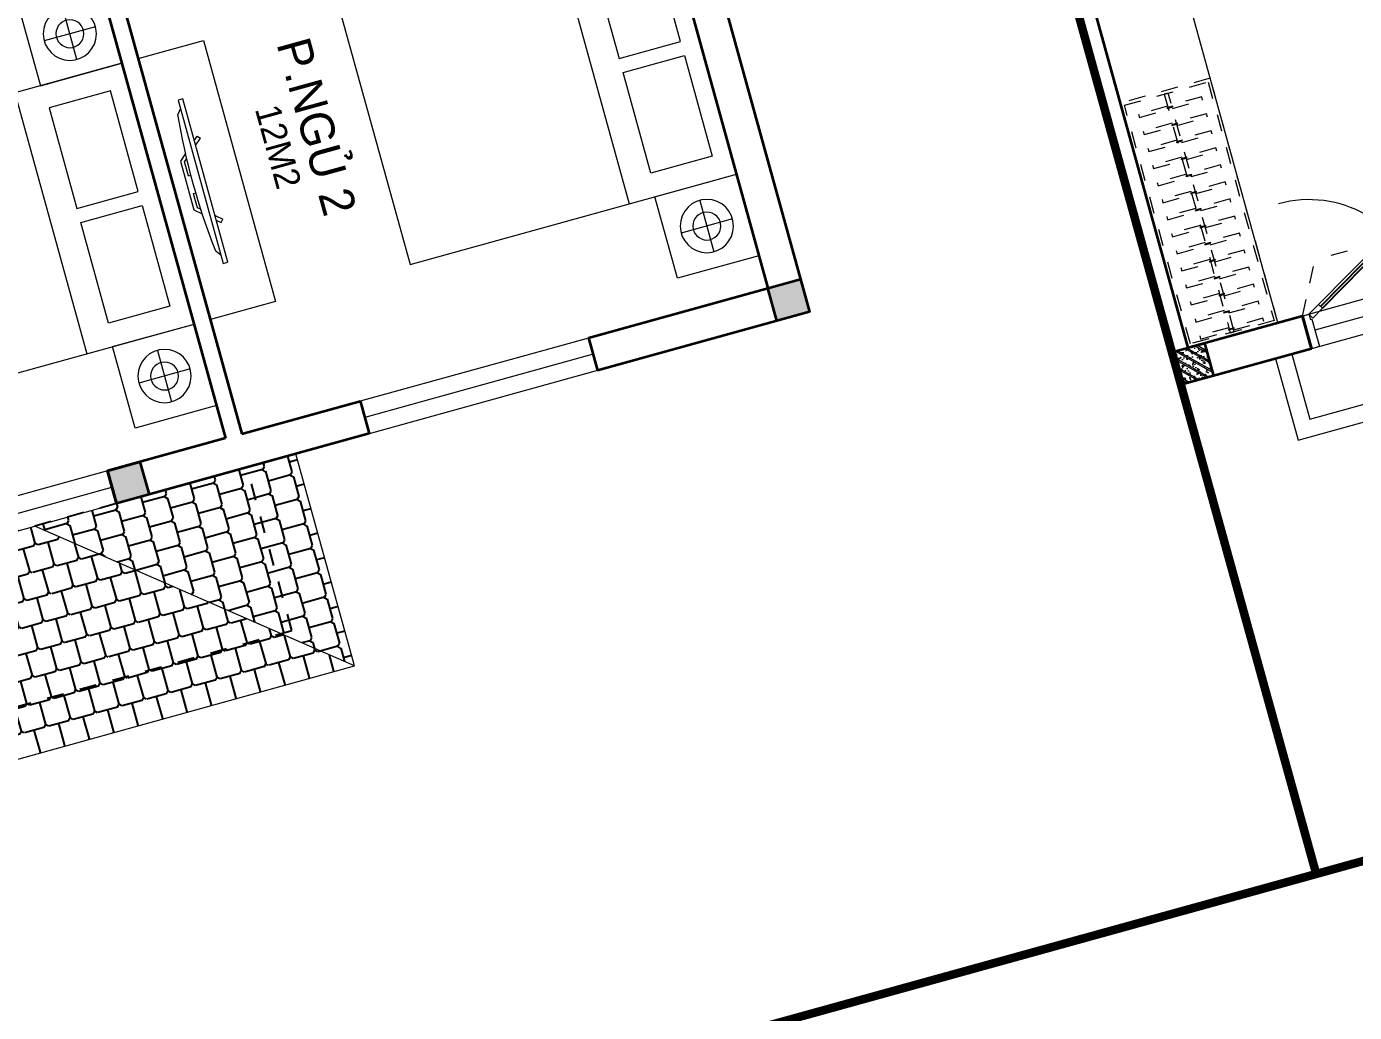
# Model space of a CAD drawing. Header units: metres. Extents: x 568332 to 569219, y 2065964 to 2066430.
# Drawn here: x 568450.14 to 568457.99, y 2066350.27 to 2066356.1 of the extents above; entities that cross this region are included whole.
import ezdxf

# ---------------------------------------------------------------- set-up
doc = ezdxf.new("R2010")
doc.units = ezdxf.units.M
for name, pattern in [('$AUDIT_BAD_LTYPE2', [0]), ('HIDDEN', [0.375, 0.25, -0.125]), ('HIDDEN2', [0.1875, 0.125, -0.0625]), ('X-5M-G-MB PHONGNGU$0$HIDDEN2', [0.1875, 0.125, -0.0625])]:
    doc.linetypes.add(name, pattern=pattern)
doc.layers.get('0').update_dxf_attribs({"linetype": 'CONTINUOUS'})
doc.layers.get('DEFPOINTS').update_dxf_attribs({"linetype": 'CONTINUOUS'})
for name, color, linetype, lineweight in [('-CONCRETE', 1, 'CONTINUOUS', 35), ('-DIM', 9, 'CONTINUOUS', 13), ('-DOOR', 137, 'CONTINUOUS', 9), ('-FURNITURE', 46, 'CONTINUOUS', 9), ('-HATCH', 8, 'CONTINUOUS', 5), ('-LINE1', 7, 'CONTINUOUS', 18), ('-LINE2', 252, 'CONTINUOUS', 9), ('-STEEL1', 1, 'CONTINUOUS', 35), ('-TEXT', 7, 'CONTINUOUS', 15), ('-WALL', 4, 'CONTINUOUS', 35), ('TEXT25', 2, 'CONTINUOUS', 13)]:
    doc.layers.add(name, color=color, linetype=linetype, lineweight=lineweight)
for name, color, linetype in [('-RANH GIOI LO DAT', 12, 'CONTINUOUS'), ('13. NET HATCH', 252, 'CONTINUOUS'), ('APOLIC', 7, 'CONTINUOUS')]:
    doc.layers.add(name, color=color, linetype=linetype)
doc.styles.add('T1', font='', dxfattribs={"height": 200})
doc.styles.add('vnavanth', font='', dxfattribs={"width": 0.8})
doc.styles.get('T1').set_extended_font_data('VNgeometric Light')
doc.styles.get('vnavanth').set_extended_font_data('.VnAvantH')

# ---------------------------------------------------------------- blocks, each defined once
blk = doc.blocks.new('A$C4D045CFB')
at = {"layer": '13. NET HATCH'}
h = blk.add_hatch(dxfattribs=at)
h.set_pattern_fill('MAIGO-12', color=256, scale=300, angle=180)
h.set_pattern_definition([(180, (-90, 1.102182119232618e-14), (-75.00000000000001, -150), [120, -30, 120, -30]), (270, (-75, -14.99999999999999), (74.99999999999997, -150), [135, -165]), (225, (-60, 7.34788079488412e-15), (-75.00000000142688, -150.0000000028537), [21.213203436, -403.0508652]), (315, (-90, 1.102182119232618e-14), (75.00000000142684, -150.0000000028537), [21.213203436, -403.0508652])])
h.paths.add_polyline_path([(1299.999119955668, 6100.494044825784), (1299.953723877203, 5215.284894083044), (1299.999119955668, 5229.592269479996), (1299.999119955668, 4500.000660992693), (-0.0008800443320069462, 6100.494044825784)])
h = blk.add_hatch(dxfattribs=at)
h.set_pattern_fill('MAIGO-12', color=256, scale=300, angle=270)
h.set_pattern_definition([(270, (-1.653273178848927e-14, -90), (150, -75.00000000000003), [120, -30, 120, -30]), (0, (14.99999999999999, -75), (150, 74.99999999999996), [135, -165]), (315, (-1.102182119232618e-14, -60), (150.0000000028537, -75.0000000014269), [21.213203436, -403.0508652]), (45, (-1.653273178848927e-14, -90), (150.0000000028537, 75.00000000142683), [21.213203436, -403.0508652])])
h.paths.add_polyline_path([(-0.0008800443320069462, 6100.494044825784), (1299.999119955668, 4500.000660992693), (1299.999119955668, 1300.000660992693), (-0.0008800443320069462, 0.000660992693156004)])
h = blk.add_hatch(dxfattribs=at)
h.set_pattern_fill('MAIGO-12', color=256, scale=300)
h.set_pattern_definition([(0, (90, 0), (75, 150), [120, -30, 120, -30]), (90, (75, 15), (-74.99999999999999, 150), [135, -165]), (45, (60, 0), (75.00000000142687, 150.0000000028537), [21.213203436, -403.0508652]), (135, (90, 0), (-75.00000000142686, 150.0000000028537), [21.213203436, -403.0508652])])
h.paths.add_polyline_path([(1299.999119955668, 1300.000660992693), (1299.999119955668, 0.000660992693156004), (-0.0008800443320069462, 0.000660992693156004)])
at = {"layer": '-LINE1'}
for p, q in [((-0.0008800443320069462, 0.000660992693156004), (-0.0008800443320069462, 6100.494044825784)), ((-0.0008800443320069462, 6100.494044825784), (1299.999119955668, 6100.494044825784)), ((-0.0008800443320069462, 6100.494044825784), (1299.999119955668, 4500.000660992693)), ((-0.0008800443320069462, 0.000660992693156004), (1299.999119955668, 1300.000660992693)), ((1299.999119955668, 0.000660992693156004), (-0.0008800443320069462, 0.000660992693156004))]:
    blk.add_line(p, q, dxfattribs=at)
at = {"layer": 'DEFPOINTS', "linetype": 'HIDDEN', "ltscale": 5}
blk.add_lwpolyline([(1299.999119955668, 300.0006609926932), (299.999119955668, 300.0006609926932), (299.999119955668, 5800.494044825784), (1299.999119955668, 5800.494044825784)], close=True, dxfattribs=at)
blk = doc.blocks.new('G1600')
for p, q in [((137477.0741823114, -212827.2147267315), (139077.0741823114, -212827.2147267327)), ((137227.6935681712, -213391.7193460799), (137227.6935681718, -213076.8871672568)), ((139326.4547964507, -213391.7193460799), (139326.4547964501, -213076.8871672568)), ((137385.1096575831, -213234.3032566686), (137070.2774787599, -213234.3032566681)), ((139169.0387070388, -213234.3032566686), (139483.870885862, -213234.3032566681))]:
    blk.add_line(p, q)
blk.add_lwpolyline([(137477.074182311, -213484.2147267315), (137477.0741823123, -211484.2147267315), (139077.0741823123, -211484.2147267327), (139077.074182311, -213484.2147267327), (137477.074182311, -213484.2147267315)])
for points in [[(136977.074182316, -213484.2147267311), (136977.0741823163, -212984.3917867657), (137477.0741823113, -212984.3917867661), (137477.074182311, -213484.2147267315)], [(137617.074182311, -213375.2147267316), (137617.0741823112, -212998.7147267316), (138234.5741823112, -212998.714726732), (138234.574182311, -213375.214726732)], [(138937.074182311, -213375.2147267325), (138937.0741823112, -212998.7147267325), (138319.5741823112, -212998.7147267321), (138319.574182311, -213375.2147267321)], [(139577.0741823059, -213484.2147267331), (139577.0741823062, -212984.3917867677), (139077.0741823113, -212984.3917867673), (139077.074182311, -213484.2147267327)]]:
    blk.add_lwpolyline(points, close=True)
for centre, radius in [((137227.6935681715, -213234.3032566684), 157.4160894116067), ((139326.4547964504, -213234.3032566684), 157.4160894116067), ((137227.6935681715, -213234.3032566684), 82.41608941160666), ((139326.4547964504, -213234.3032566684), 82.41608941160666)]:
    blk.add_circle(centre, radius)
blk = doc.blocks.new('XR.MB.LM123$0$tvi 1')
blk.add_lwpolyline([(28.54445810673496, -2.291926648467779e-10), (28.54445810673496, -999.9999999999964), (-7.275957614183426e-12, -1000), (0, 0)], close=True)
for points in [[(28.54445810680045, -50.31958968611434), (52.37372755713295, -80.86315460130209)], [(-24.09820395050338, -235.5599978379832), (-39.09879504836863, -251.7939635238108)], [(0, -284.7849796677438), (-39.09879504836863, -251.7939635238108)], [(0, -255.9952397129928), (-24.09820395050338, -235.5599978379832)], [(69.66229681991535, -315.0836646851385), (111.1934016081432, -350.2927865858655), (111.193401608034, -649.712917566063), (69.68611289083492, -684.9110379843005)], [(89.09002233762294, -445.7449799550195), (89.09002233762294, -359.9578938602899), (70.91298945683957, -344.6203678706661)], [(89.09002233762294, -445.7449799550195), (73.49991829216015, -445.7449799550232)], [(89.09002233768115, -554.2550200447404), (89.09002233773936, -640.0421061392371), (70.91298945678864, -655.3796321293303)], [(89.09002233768115, -554.2550200447404), (73.49991829216015, -554.2550200447404)], [(0, -715.2150203320198), (-39.09879504836863, -748.2060364759491)], [(-24.09820395050338, -764.4400021620095), (-39.09879504836863, -748.2060364759491)], [(0, -744.004760287), (-24.09820395050338, -764.4400021620095)], [(28.54445810674224, -949.680410313882), (52.37372755713295, -919.1368453984578)]]:
    blk.add_lwpolyline(points)
blk.add_arc((-4025.16618952866, -499.9999999999964), 4099.025185406737, 354.1310878512652, 5.868912148527433)
blk = doc.blocks.new('A$C5C575821')
at = {"layer": '-CONCRETE'}
h = blk.add_hatch(color=256, dxfattribs=at)
h.dxf.hatch_style = 1
h.paths.add_polyline_path([(-0.00237559899687767, 200.0000000000146), (-0.00237559899687767, 1.455191522836685e-11), (199.9976244010031, 1.455191522836685e-11), (199.9976244010031, 200.0000000000146)])
blk.add_lwpolyline([(-0.00237559899687767, 1.455191522836685e-11), (199.9976244010031, 1.455191522836685e-11), (199.9976244010031, 200.0000000000146), (-0.00237559899687767, 200.0000000000146)], close=True, dxfattribs=at)
blk = doc.blocks.new('M41-T3')
at = {"layer": '-DOOR'}
for p, q in [((201065.3363366995, -1618964.970081508), (201065.3556345199, -1620364.970081508)), ((201164.8703935537, -1618964.970081508), (201164.889691374, -1620364.970081508)), ((201265.120333966, -1618964.970081508), (201265.1396317863, -1620364.970081508))]:
    blk.add_line(p, q, dxfattribs=at)
blk.add_lwpolyline([(201264.7348676089, -1621914.925159686), (201064.7348676088, -1621914.925159686), (201064.7348676088, -1623314.925159686), (201264.7348676089, -1623314.925159686)], close=True, dxfattribs=at)
blk.add_lwpolyline([(201164.7348676089, -1623314.925159686), (201164.7348676089, -1621914.925159686)], dxfattribs=at)
at = {"layer": '-FURNITURE'}
blk.add_lwpolyline([(198764.7348676149, -1620689.842476995), (200364.7348676149, -1620689.842477503), (200364.7348675448, -1621089.84307046), (198764.7348675448, -1621089.843069952)], close=True, dxfattribs=at)
at = {"layer": '-RANH GIOI LO DAT', "linetype": 'HIDDEN', "ltscale": 10, "const_width": 50.00000000000001}
blk.add_lwpolyline([(194264.7348678112, -1615664.928446054), (194264.7348673344, -1633604.640497446), (200264.8498737812, -1633563.943802118), (205264.7348668575, -1628530.031318903), (205264.7348670959, -1615664.928446054)], close=True, dxfattribs=at)
at = {"layer": '-WALL'}
for p, q in [((195884.734867555, -1617664.925159666), (201264.7348676089, -1617664.92515971)), ((201264.7348676089, -1617664.92515971), (201264.7362454054, -1618964.9251597)), ((196164.8113942572, -1617864.925159693), (201064.7348676088, -1617864.925159693)), ((201064.7362454053, -1618964.9251597), (201064.7348676088, -1617864.925159693)), ((201064.6803775299, -1618964.9251597), (201264.7362454054, -1618964.9251597)), ((201064.0854368369, -1620364.9251597), (201264.7362454054, -1620364.9251597)), ((201064.7348676088, -1621089.843070011), (201064.7362454053, -1620364.9251597)), ((201264.7362454054, -1620364.9251597), (201264.7348676089, -1621914.925159686)), ((197364.81128357, -1621089.843070011), (201064.7348676088, -1621089.843070011)), ((197364.81128357, -1621189.843070011), (201064.7348676088, -1621189.843070011)), ((201064.7348676088, -1621189.843070011), (201064.7348676088, -1621914.925159686))]:
    blk.add_line(p, q, dxfattribs=at)
blk.add_lwpolyline([(201064.7348676088, -1621914.925159686), (201264.7348676089, -1621914.925159686)], dxfattribs=at)
at = {"layer": '-FURNITURE', "xscale": -1, "rotation": 180}
for p in [(61287.66068530266, -1831349.139886425), (61287.66068530278, -1834674.057924987)]:
    blk.add_blockref('G1600', p, dxfattribs=at)
at = {"layer": '-FURNITURE', "extrusion": (0, 0, -1), "rotation": 269.9963102775856}
blk.add_blockref('XR.MB.LM123$0$tvi 1', (-199064.7248558585, -1620899.59965269), dxfattribs=at)
at = {"layer": '-WALL', "xscale": -1}
for name, p in [('A$C5C575821', (201264.7324919738, -1617864.925159898)), ('A$C4D045CFB', (202564.7339875646, -1626915.414249428)), ('A$C5C575821', (201264.7324919738, -1621914.925159686))]:
    blk.add_blockref(name, p, dxfattribs=at)
at = {"layer": '-TEXT', "color": 2, "style": 'vnavanth'}
blk.add_text('p.ngñ 2', height=199.9591899200177, dxfattribs=at).set_placement((198897.6037941978, -1620279.692813926))
at = {"layer": 'TEXT25', "style": 'T1'}
blk.add_text('12M2', height=150, rotation=359.9999999866598, dxfattribs=at).set_placement((199235.0913295377, -1620505.279377835))
blk = doc.blocks.new('*U189')
at = {"linetype": 'X-5M-G-MB PHONGNGU$0$HIDDEN2'}
for points in [[(0, 600.0000000004657), (0, 0), (1636.196318366162, -5.568266151489479e-10), (1636.196318366162, 599.9999999999088)], [(1616.196318366162, 579.9996613718355), (1616.196318366162, 19.99966137183562), (20, 20.00000000046566), (20, 580.0000000004657)], [(1616.196318366162, 286.6991212949177), (1616.196318366162, 313.0991212948245), (20, 313.0991212953813), (19.99999859370291, 286.6991212952417)], [(113.7817614636733, 319.1750910408318), (109.4317788550979, 319.1750910408318), (109.4317788550979, 280.441767644881), (113.7817614636733, 280.441767644881)], [(227.7817614636733, 319.1750910407849), (223.4317788550979, 319.1750910407849), (223.4317788550979, 280.4417676448341), (227.7817614636733, 280.4417676448341)], [(341.7817614636733, 319.175091040738), (337.4317788550979, 319.175091040738), (337.4317788550979, 280.4417676447872), (341.7817614636733, 280.4417676447872)], [(455.7817614636733, 319.1750910406911), (451.4317788550979, 319.1750910406911), (451.4317788550979, 280.4417676447403), (455.7817614636733, 280.4417676447403)], [(569.7817614636733, 319.1750910406442), (565.431778855098, 319.1750910406442), (565.431778855098, 280.4417676446934), (569.7817614636733, 280.4417676446934)], [(683.7817614636733, 319.1750910405973), (679.431778855098, 319.1750910405973), (679.431778855098, 280.4417676446465), (683.7817614636733, 280.4417676446465)], [(797.7817614636733, 319.1750910405504), (793.431778855098, 319.1750910405504), (793.431778855098, 280.4417676445996), (797.7817614636733, 280.4417676445996)], [(911.7817614636733, 319.1750910405035), (907.431778855098, 319.1750910405035), (907.431778855098, 280.4417676445527), (911.7817614636733, 280.4417676445527)], [(1025.781761463673, 319.1750910404566), (1021.431778855098, 319.1750910404566), (1021.431778855098, 280.4417676445057), (1025.781761463673, 280.4417676445057)], [(1139.781761463673, 319.1750910404097), (1135.431778855098, 319.1750910404097), (1135.431778855098, 280.4417676444588), (1139.781761463673, 280.4417676444588)], [(1253.781761463673, 319.1750910403628), (1249.431778855098, 319.1750910403628), (1249.431778855098, 280.4417676444119), (1253.781761463673, 280.4417676444119)], [(1367.781761463673, 319.1750910403159), (1363.431778855098, 319.1750910403159), (1363.431778855098, 280.441767644365), (1367.781761463673, 280.441767644365)], [(1481.781761463673, 319.175091040269), (1477.431778855098, 319.175091040269), (1477.431778855098, 280.4417676443181), (1481.781761463673, 280.4417676443181)], [(1595.781761463673, 319.175091040222), (1591.431778855098, 319.175091040222), (1591.431778855098, 280.4417676442712), (1595.781761463673, 280.4417676442712)]]:
    blk.add_lwpolyline(points, close=True, dxfattribs=at)
for points in [[(122.2409142897814, 313.1103512093413), (122.2409142897814, 515.2497102723445), (100.1765458012815, 515.2497102723445), (100.1765458012815, 313.1103512093413)], [(236.2409142897814, 313.1103512092944), (236.2409142897814, 515.2497102722975), (214.1765458012815, 515.2497102722975), (214.1765458012815, 313.1103512092944)], [(350.2409142897814, 313.1103512092475), (350.2409142897814, 515.2497102722507), (328.1765458012815, 515.2497102722507), (328.1765458012815, 313.1103512092475)], [(464.2409142897814, 313.1103512092006), (464.2409142897814, 515.2497102722037), (442.1765458012815, 515.2497102722037), (442.1765458012815, 313.1103512092006)], [(578.2409142897814, 313.1103512091537), (578.2409142897814, 515.2497102721569), (556.1765458012815, 515.2497102721569), (556.1765458012815, 313.1103512091537)], [(692.2409142897814, 313.1103512091068), (692.2409142897814, 515.24971027211), (670.1765458012815, 515.24971027211), (670.1765458012815, 313.1103512091068)], [(806.2409142897814, 313.1103512090599), (806.2409142897814, 515.249710272063), (784.1765458012815, 515.249710272063), (784.1765458012815, 313.1103512090599)], [(920.2409142897814, 313.110351209013), (920.2409142897814, 515.2497102720162), (898.1765458012815, 515.2497102720162), (898.1765458012815, 313.110351209013)], [(1034.240914289781, 313.1103512089661), (1034.240914289781, 515.2497102719692), (1012.176545801281, 515.2497102719692), (1012.176545801281, 313.1103512089661)], [(1148.240914289781, 313.1103512089192), (1148.240914289781, 515.2497102719224), (1126.176545801281, 515.2497102719224), (1126.176545801281, 313.1103512089192)], [(1262.240914289781, 313.1103512088723), (1262.240914289781, 515.2497102718754), (1240.176545801281, 515.2497102718754), (1240.176545801281, 313.1103512088723)], [(1376.240914289781, 313.1103512088254), (1376.240914289781, 515.2497102718285), (1354.176545801281, 515.2497102718285), (1354.176545801281, 313.1103512088254)], [(1490.240914289781, 313.1103512087785), (1490.240914289781, 515.2497102717816), (1468.176545801281, 515.2497102717816), (1468.176545801281, 313.1103512087785)], [(1604.240914289781, 313.1103512087315), (1604.240914289781, 515.2497102717347), (1582.176545801281, 515.2497102717347), (1582.176545801281, 313.1103512087315)], [(100.1765458012815, 286.7103512094345), (100.1765458012815, 92.0852110228024), (122.2409142897814, 92.0852110228024), (122.2409142897814, 286.7103512094345)], [(214.1765458012815, 286.7103512093876), (214.1765458012815, 92.08521102275549), (236.2409142897814, 92.08521102275549), (236.2409142897814, 286.7103512093876)], [(328.1765458012815, 286.7103512093407), (328.1765458012815, 92.08521102270858), (350.2409142897814, 92.08521102270858), (350.2409142897814, 286.7103512093407)], [(442.1765458012815, 286.7103512092938), (442.1765458012815, 92.08521102266168), (464.2409142897814, 92.08521102266168), (464.2409142897814, 286.7103512092938)], [(556.1765458012815, 286.7103512092469), (556.1765458012815, 92.08521102261477), (578.2409142897814, 92.08521102261477), (578.2409142897814, 286.7103512092469)], [(670.1765458012815, 286.7103512092), (670.1765458012815, 92.08521102256786), (692.2409142897814, 92.08521102256786), (692.2409142897814, 286.7103512092)], [(784.1765458012815, 286.7103512091531), (784.1765458012815, 92.08521102252095), (806.2409142897814, 92.08521102252095), (806.2409142897814, 286.7103512091531)], [(898.1765458012815, 286.7103512091062), (898.1765458012815, 92.08521102247404), (920.2409142897814, 92.08521102247404), (920.2409142897814, 286.7103512091062)], [(1012.176545801281, 286.7103512090592), (1012.176545801281, 92.08521102242715), (1034.240914289781, 92.08521102242715), (1034.240914289781, 286.7103512090592)], [(1126.176545801281, 286.7103512090123), (1126.176545801281, 92.08521102238024), (1148.240914289781, 92.08521102238024), (1148.240914289781, 286.7103512090123)], [(1240.176545801281, 286.7103512089654), (1240.176545801281, 92.08521102233333), (1262.240914289781, 92.08521102233333), (1262.240914289781, 286.7103512089654)], [(1354.176545801281, 286.7103512089186), (1354.176545801281, 92.08521102228642), (1376.240914289781, 92.08521102228642), (1376.240914289781, 286.7103512089186)], [(1468.176545801281, 286.7103512088717), (1468.176545801281, 92.0852110222395), (1490.240914289781, 92.0852110222395), (1490.240914289781, 286.7103512088717)], [(1582.176545801281, 286.7103512088247), (1582.176545801281, 92.0852110221926), (1604.240914289781, 92.0852110221926), (1604.240914289781, 286.7103512088247)]]:
    blk.add_lwpolyline(points, dxfattribs=at)
blk = doc.blocks.new('*U158')
at = {"ltscale": 0.3}
for points in [[(883.1181818181984, 0, 0.4142135623730951), (50, 833.1181818181983, 0.4142135623730951)], [(883.1181818181987, 0, -0.4142135623730951), (1672, 788.8818181818017, -0.4142135623730951)]]:
    blk.add_lwpolyline(points, format="xyb", dxfattribs=at)
for points in [[(579.4118712052259, 338.2993408026529), (726.3065162308206, 423.1090036506945), (740.4414600388276, 398.6265628130954), (715.9590192012537, 384.491619005103), (704.651064154851, 404.0775716751773), (582.2388599668302, 333.4028526351281)], [(0, 0), (50, 0), (50, -40), (60, -40), (60, -245.9999999543969), (0, -245.9999999543969)], [(1722, 0), (1672, 0), (1672, -40), (1662, -40), (1662, -245.9999999543969), (1722, -245.9999999543969)]]:
    blk.add_lwpolyline(points, close=True)
for points in [[(684.8989694308187, 366.5590909090992), (704.8989694308187, 331.9180747577217), (791.5015098092625, 381.9180747577217), (771.5015098092625, 416.5590909090993), (684.8989694308187, 366.5590909090992)], [(1075.410845249347, 344.4409090909007), (1055.410845249347, 309.7998929395233), (968.8083048709033, 359.7998929395233), (988.8083048709033, 394.4409090909007), (1075.410845249347, 344.4409090909007)], [(687.4155762849338, 368.012054553767), (136.6025403784439, 50.00000000000001)], [(1072.894238395232, 345.8938727355685), (1585.397459621556, 50)], [(136.6025403784439, 50.00000000000001), (156.6025403784439, 15.35898384862247), (70, -34.64101615137755), (50, 0), (136.6025403784439, 50.00000000000001)], [(1585.397459621556, 50), (1565.397459621556, 15.35898384862253), (1652, -34.64101615137747), (1672, 0), (1585.397459621556, 50)]]:
    blk.add_lwpolyline(points)
at = {"layer": 'APOLIC', "linetype": '$AUDIT_BAD_LTYPE2'}
for p, q in [((146.6025403784439, 32.67949192431124), (694.8989694308187, 349.2385828334104)), ((704.8989694308187, 331.9180747577217), (156.6025403784439, 15.35898384862247)), ((1055.410845249347, 309.7998929395233), (1565.397459621556, 15.35898384862253)), ((1575.397459621556, 32.67949192431115), (1065.410845249347, 327.1204010152119))]:
    blk.add_line(p, q, dxfattribs=at)
blk = doc.blocks.new('18x35')
at = {"layer": '-HATCH'}
h = blk.add_hatch(dxfattribs=at)
h.set_pattern_fill('CHAU-01', color=256, scale=10, angle=-1.272221872585407e-14, pattern_type=2)
h.set_pattern_definition([(49.99999999999999, (0, 0), (71.72601826007535, -6.275213498259527), [7.5, -82.5]), (355, (0, 0), (-13.87513336129999, 75.21921337000119), [6, -66]), (100.4514, (5.977167999997619, -0.5229339999999638), (57.85093817140217, 68.94395420609534), [6.374019000000001, -70.1142112]), (46.18419999999998, (0, 20), (106.7241048625644, -16.55190143290183), [11.25, -123.75]), (96.63559999999998, (8.89367449999554, 18.62066930000003), (93.46627055487036, 97.41178709004416), [9.561028799999994, -105.1713]), (351.1842, (0, 20), (93.46619451336275, 97.41186009253245), [9, -99]), (20.99999999999998, (10, 15), (59.69070521184616, -40.2618890665339), [7.5, -82.5]), (326.0000000000001, (10, 15), (24.33153319215819, 72.5150045046853), [6, -66]), (71.45139999999999, (14.97422329999972, 11.64483940000002), (84.022262858149, 32.25304967099522), [6.374019000000001, -70.1142112]), (37.49999999999998, (0, 0), (1.215985531729074, 33.28938538313115), [0, -65.19999999999999, 0, -67, 0, -66.25]), (7.499999999999987, (0, 0), (26.30695374421487, 39.44117118823602), [0, -38.2, 0, -63.7, 0, -25.25]), (327.5, (-22.30000000000291, 0), (53.3822436172409, -2.255487173437988), [0, -25, 0, -78, 0, -103.5]), (317.5, (-32.30000000000291, 0), (58.31861693423862, 10.01049823323176), [0, -32.5, 0, -51.8, 0, -73.5]), (44.99999999999999, (0, 0), (-30.05203820042826, 30.05203820042828), []), (44.99999999999999, (0, 12.25), (-30.05203820042826, 30.05203820042828), [])])
h.paths.add_polyline_path([(96508.03118051568, 47993.04977023201), (96508.03118051568, 47793.04977023201), (96708.03118051568, 47793.04977023201), (96708.03118051568, 47993.04977023201)])
at = {"layer": '-STEEL1'}
blk.add_lwpolyline([(96508.03118051568, 47793.04977023201), (96708.03118051568, 47793.04977023201), (96708.03118051568, 47993.04977023201), (96508.03118051568, 47993.04977023201)], close=True, dxfattribs=at)
blk = doc.blocks.new('M1-T3')
at = {"layer": '-CONCRETE', "color": 1, "linetype": 'HIDDEN', "ltscale": 10, "const_width": 50}
blk.add_lwpolyline([(191581.7177010371, 50951.98888872014), (197581.6939540912, 50951.98888872005), (197581.7429788466, 30952.01227472891), (191581.7667257926, 30952.01227472891)], close=True, dxfattribs=at)
at = {"layer": '-DOOR'}
for p, q in [((195381.8478786653, 34151.64109416441), (196781.8478786653, 34151.64109416441)), ((195430.6283664702, 34051.64109416441), (196733.0673908604, 34051.64109416441)), ((195381.8478786653, 33951.64109416441), (196781.8478786653, 33951.64109416441))]:
    blk.add_line(p, q, dxfattribs=at)
at = {"layer": '-FURNITURE'}
blk.add_lwpolyline([(196931.6649500865, 34151.88665804295), (196931.7217102849, 38551.57990816816), (197481.7223032412, 38551.57990806292), (197481.6655430428, 34151.88665793771)], close=True, dxfattribs=at)
at = {"layer": '-LINE1', "lineweight": 18}
blk.add_lwpolyline([(191581.7411493842, 50951.93153578669), (197581.7174024383, 50951.9315357866), (197581.7664271937, 30951.95492153367), (191581.7901741396, 30951.95492153367)], close=True, dxfattribs=at)
at = {"layer": '-LINE1'}
for points in [[(197001.2798604981, 33951.85649522614), (197001.2798604979, 33451.85649522614), (195161.2798604981, 33452.14936884295), (195161.2798604981, 33952.14936884289)], [(196901.2798604981, 33951.85649522614), (196901.2798604979, 33551.85649522614), (195261.2798604981, 33552.14936884295), (195261.2798604981, 33952.14936884295)]]:
    blk.add_lwpolyline(points, dxfattribs=at)
at = {"layer": '-LINE2', "linetype": 'HIDDEN2', "ltscale": 10}
for p in [(196224.2543612185, 34451.64109416441), (196781.8478786653, 34151.81723988849)]:
    blk.add_line(p, (196621.4591344713, 34451.81723988849), dxfattribs=at)
at = {"layer": '-WALL'}
for p, q in [((197581.7223051229, 48951.83150561327), (197581.7581737287, 33951.64109416441)), ((197481.761238154, 34151.64109416441), (197482.0724672841, 38451.69380030864)), ((196781.8478786653, 34151.64109416441), (196781.8478786653, 33951.64109416441)), ((196781.8478786653, 34151.64109416441), (197481.761238154, 34151.64109416441)), ((196781.8478786653, 33951.64109420149), (196781.8478786653, 34151.64109416441)), ((196781.8478786653, 33951.64109416441), (197581.7581737287, 33951.64109416441))]:
    blk.add_line(p, q, dxfattribs=at)
at = {"layer": '-DOOR', "xscale": -0.8130081300813009, "yscale": 0.8130081300813009, "zscale": 0.8130081300813009}
blk.add_blockref('*U158', (196781.8478786653, 34151.64109416441), dxfattribs=at)
at = {"layer": '-FURNITURE', "extrusion": (0, 0, -1), "xscale": 0.916666666665974, "yscale": 0.916666666665974, "zscale": -0.916666666665974, "rotation": 270}
blk.add_blockref('*U189', (-197481.7501113651, 35651.73328310555), dxfattribs=at)
at = {"layer": '-STEEL1'}
blk.add_blockref('18x35', (100874.0412875377, -13841.29724852786), dxfattribs=at)

msp = doc.modelspace()

# ---------------------------------------------------------------- block references
at = {"layer": '-DIM', "xscale": 0.001, "yscale": 0.001, "zscale": 0.001, "rotation": 285.4590240793294}
msp.add_blockref('M41-T3', (569960.2636629492, 2066979.582005315), dxfattribs=at)

# ---------------------------------------------------------------- next in the draw order: block references
at = {"layer": '-DIM', "xscale": -0.001, "yscale": 0.001, "zscale": 0.001, "rotation": 15.45900309534941}
msp.add_blockref('M1-T3', (568656.4483411567, 2066373.922513573), dxfattribs=at)

doc.saveas('drawing.dxf')
